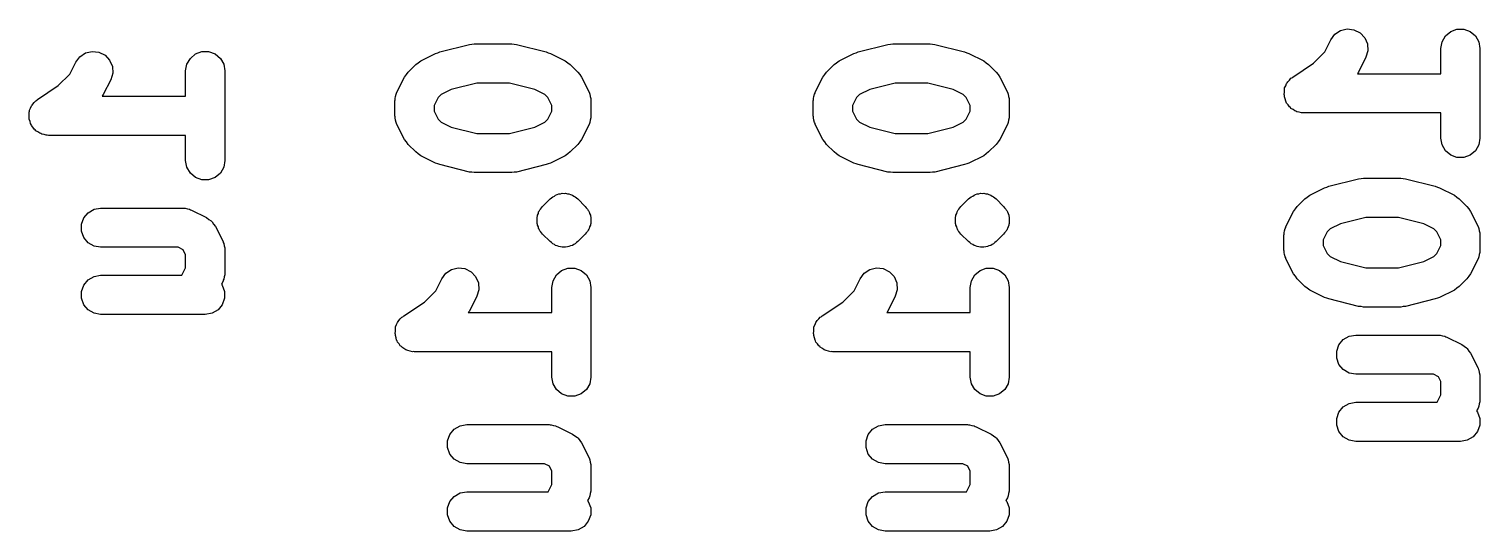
# Model space of a CAD drawing. Extents: x 100 to 214, y -112 to -50.
# Drawn here: x 108.6 to 114.15, y -95.12 to -93.2 of the extents above; entities that cross this region are included whole.
import ezdxf

# ---------------------------------------------------------------- set-up
doc = ezdxf.new("R2010")
doc.units = 0
doc.header["$MEASUREMENT"] = 0
doc.layers.add('BLACK', color=7, linetype='CONTINUOUS')

msp = doc.modelspace()

# ---------------------------------------------------------------- linework, layer by layer
at = {"layer": 'Black'}
for p, q in [((113.576, -93.2379), (113.591, -93.217)), ((113.591, -93.217), (113.613, -93.2026)), ((113.613, -93.2026), (113.638, -93.1966)), ((113.638, -93.1966), (113.664, -93.1995)), ((113.664, -93.1995), (113.688, -93.2112)), ((113.688, -93.2112), (113.705, -93.2301)), ((114.001, -93.2458), (114.014, -93.2232)), ((114.014, -93.2232), (114.034, -93.2065)), ((114.034, -93.2065), (114.058, -93.1976)), ((114.058, -93.1976), (114.084, -93.1976)), ((114.084, -93.1976), (114.109, -93.2065)), ((114.109, -93.2065), (114.129, -93.2232)), ((114.129, -93.2232), (114.142, -93.2458)), ((110.168, -93.2844), (110.282, -93.2558)), ((110.282, -93.2558), (110.291, -93.2552)), ((110.291, -93.2552), (110.3, -93.2536)), ((110.3, -93.2536), (110.443, -93.2536)), ((110.443, -93.2536), (110.452, -93.2552)), ((110.452, -93.2552), (110.461, -93.2558)), ((110.461, -93.2558), (110.575, -93.2844)), ((111.768, -93.2844), (111.882, -93.2558)), ((111.882, -93.2558), (111.891, -93.2552)), ((111.891, -93.2552), (111.9, -93.2536)), ((111.9, -93.2536), (112.043, -93.2536)), ((112.043, -93.2536), (112.052, -93.2552)), ((112.052, -93.2552), (112.061, -93.2558)), ((112.061, -93.2558), (112.175, -93.2844)), ((113.553, -93.2841), (113.576, -93.2379)), ((113.705, -93.2301), (113.716, -93.254)), ((113.716, -93.254), (113.717, -93.28)), ((113.996, -93.2714), (114.001, -93.2458)), ((113.996, -93.3679), (113.996, -93.2714)), ((114.142, -93.2458), (114.146, -93.2714)), ((114.146, -93.2714), (114.146, -93.6143)), ((108.753, -93.3699), (108.776, -93.3236)), ((108.776, -93.3236), (108.791, -93.3027)), ((108.791, -93.3027), (108.813, -93.2883)), ((108.813, -93.2883), (108.838, -93.2823)), ((108.838, -93.2823), (108.864, -93.2853)), ((108.864, -93.2853), (108.888, -93.2969)), ((108.888, -93.2969), (108.905, -93.3158)), ((108.905, -93.3158), (108.916, -93.3397)), ((109.196, -93.3571), (109.201, -93.3315)), ((109.201, -93.3315), (109.214, -93.3089)), ((109.214, -93.3089), (109.234, -93.2922)), ((109.234, -93.2922), (109.258, -93.2833)), ((109.258, -93.2833), (109.284, -93.2833)), ((109.284, -93.2833), (109.309, -93.2922)), ((109.309, -93.2922), (109.329, -93.3089)), ((109.329, -93.3089), (109.342, -93.3315)), ((109.342, -93.3315), (109.346, -93.3571)), ((110.047, -93.3613), (110.076, -93.3327)), ((110.076, -93.3327), (110.085, -93.3258)), ((110.085, -93.3258), (110.095, -93.3186)), ((110.095, -93.3186), (110.152, -93.2901)), ((110.152, -93.2901), (110.16, -93.2877)), ((110.16, -93.2877), (110.168, -93.2844)), ((110.575, -93.2844), (110.583, -93.2877)), ((110.583, -93.2877), (110.591, -93.2901)), ((110.591, -93.2901), (110.648, -93.3186)), ((110.648, -93.3186), (110.657, -93.3258)), ((110.657, -93.3258), (110.667, -93.3327)), ((110.667, -93.3327), (110.696, -93.3613)), ((111.647, -93.3613), (111.676, -93.3327)), ((111.676, -93.3327), (111.685, -93.3258)), ((111.685, -93.3258), (111.695, -93.3186)), ((111.695, -93.3186), (111.752, -93.2901)), ((111.752, -93.2901), (111.76, -93.2877)), ((111.76, -93.2877), (111.768, -93.2844)), ((112.175, -93.2844), (112.183, -93.2877)), ((112.183, -93.2877), (112.191, -93.2901)), ((112.191, -93.2901), (112.248, -93.3186)), ((112.248, -93.3186), (112.257, -93.3258)), ((112.257, -93.3258), (112.267, -93.3327)), ((112.267, -93.3327), (112.296, -93.3613)), ((113.43, -93.3805), (113.509, -93.3274)), ((113.509, -93.3274), (113.553, -93.2841)), ((113.71, -93.305), (113.681, -93.3621)), ((113.717, -93.28), (113.71, -93.305)), ((108.709, -93.4131), (108.753, -93.3699)), ((108.917, -93.3657), (108.91, -93.3907)), ((108.916, -93.3397), (108.917, -93.3657)), ((109.196, -93.4536), (109.196, -93.3571)), ((109.346, -93.3571), (109.346, -93.7)), ((110.004, -93.4379), (110.033, -93.3807)), ((110.033, -93.3807), (110.04, -93.3711)), ((110.04, -93.3711), (110.047, -93.3613)), ((110.696, -93.3613), (110.703, -93.3711)), ((110.703, -93.3711), (110.71, -93.3807)), ((110.71, -93.3807), (110.739, -93.4379)), ((111.604, -93.4379), (111.633, -93.3807)), ((111.633, -93.3807), (111.64, -93.3711)), ((111.64, -93.3711), (111.647, -93.3613)), ((112.296, -93.3613), (112.303, -93.3711)), ((112.303, -93.3711), (112.31, -93.3807)), ((112.31, -93.3807), (112.339, -93.4379)), ((113.417, -93.3923), (113.423, -93.3854)), ((113.423, -93.3854), (113.427, -93.3833)), ((113.427, -93.3833), (113.43, -93.3805)), ((113.681, -93.3621), (113.677, -93.3679)), ((113.677, -93.3679), (113.996, -93.3679)), ((108.63, -93.4662), (108.709, -93.4131)), ((108.91, -93.3907), (108.881, -93.4478)), ((110.001, -93.4458), (110.003, -93.442)), ((110.003, -93.442), (110.004, -93.4379)), ((110.212, -93.4279), (110.173, -93.4474)), ((110.309, -93.4036), (110.212, -93.4279)), ((110.434, -93.4036), (110.309, -93.4036)), ((110.531, -93.4279), (110.434, -93.4036)), ((110.57, -93.4474), (110.531, -93.4279)), ((110.739, -93.4379), (110.74, -93.442)), ((110.74, -93.442), (110.742, -93.4458)), ((111.601, -93.4458), (111.603, -93.442)), ((111.603, -93.442), (111.604, -93.4379)), ((111.812, -93.4279), (111.773, -93.4474)), ((111.909, -93.4036), (111.812, -93.4279)), ((112.034, -93.4036), (111.909, -93.4036)), ((112.131, -93.4279), (112.034, -93.4036)), ((112.17, -93.4474), (112.131, -93.4279)), ((112.339, -93.4379), (112.34, -93.442)), ((112.34, -93.442), (112.342, -93.4458)), ((113.397, -93.4477), (113.398, -93.4388)), ((113.398, -93.4298), (113.399, -93.4259)), ((113.398, -93.4388), (113.398, -93.4298)), ((113.399, -93.4218), (113.403, -93.4138)), ((113.399, -93.4259), (113.399, -93.4218)), ((113.403, -93.4138), (113.406, -93.4054)), ((113.406, -93.4054), (113.409, -93.4022)), ((113.409, -93.4022), (113.411, -93.3984)), ((113.411, -93.3984), (113.417, -93.3923)), ((108.599, -93.5075), (108.603, -93.4995)), ((108.603, -93.4995), (108.606, -93.4911)), ((108.606, -93.4911), (108.609, -93.4879)), ((108.609, -93.4879), (108.611, -93.4842)), ((108.611, -93.4842), (108.617, -93.478)), ((108.617, -93.478), (108.623, -93.4711)), ((108.623, -93.4711), (108.627, -93.469)), ((108.627, -93.469), (108.63, -93.4662)), ((108.881, -93.4478), (108.877, -93.4536)), ((108.877, -93.4536), (109.196, -93.4536)), ((109.996, -93.4714), (109.997, -93.4672)), ((109.996, -93.5286), (109.996, -93.4714)), ((109.997, -93.4629), (109.999, -93.4544)), ((109.997, -93.4672), (109.997, -93.4629)), ((109.999, -93.4544), (110.001, -93.4458)), ((110.162, -93.4587), (110.146, -93.4891)), ((110.146, -93.4891), (110.146, -93.5109)), ((110.173, -93.4474), (110.162, -93.4587)), ((110.581, -93.4587), (110.57, -93.4474)), ((110.596, -93.4891), (110.581, -93.4587)), ((110.596, -93.5109), (110.596, -93.4891)), ((110.742, -93.4458), (110.743, -93.4544)), ((110.743, -93.4544), (110.746, -93.4629)), ((110.746, -93.4629), (110.746, -93.4672)), ((110.746, -93.4672), (110.746, -93.4714)), ((110.746, -93.4714), (110.746, -93.5286)), ((111.596, -93.4714), (111.597, -93.4672)), ((111.596, -93.5286), (111.596, -93.4714)), ((111.597, -93.4629), (111.599, -93.4544)), ((111.597, -93.4672), (111.597, -93.4629)), ((111.599, -93.4544), (111.601, -93.4458)), ((111.762, -93.4587), (111.746, -93.4891)), ((111.746, -93.4891), (111.746, -93.5109)), ((111.773, -93.4474), (111.762, -93.4587)), ((112.181, -93.4587), (112.17, -93.4474)), ((112.196, -93.4891), (112.181, -93.4587)), ((112.196, -93.5109), (112.196, -93.4891)), ((112.342, -93.4458), (112.343, -93.4544)), ((112.343, -93.4544), (112.346, -93.4629)), ((112.346, -93.4629), (112.346, -93.4672)), ((112.346, -93.4672), (112.346, -93.4714)), ((112.346, -93.4714), (112.346, -93.5286)), ((113.398, -93.4517), (113.397, -93.4477)), ((113.398, -93.4559), (113.398, -93.4517)), ((113.401, -93.4643), (113.398, -93.4559)), ((113.403, -93.473), (113.401, -93.4643)), ((113.405, -93.4764), (113.403, -93.473)), ((113.406, -93.4804), (113.405, -93.4764)), ((113.412, -93.4872), (113.406, -93.4804)), ((113.417, -93.4947), (113.412, -93.4872)), ((113.421, -93.4971), (113.417, -93.4947)), ((113.423, -93.5003), (113.421, -93.4971)), ((113.431, -93.5048), (113.423, -93.5003)), ((108.597, -93.5334), (108.598, -93.5245)), ((108.598, -93.5374), (108.597, -93.5334)), ((108.598, -93.5155), (108.599, -93.5116)), ((108.598, -93.5245), (108.598, -93.5155)), ((108.598, -93.5416), (108.598, -93.5374)), ((108.601, -93.55), (108.598, -93.5416)), ((108.599, -93.5116), (108.599, -93.5075)), ((108.603, -93.5587), (108.601, -93.55)), ((109.997, -93.5328), (109.996, -93.5286)), ((109.997, -93.5371), (109.997, -93.5328)), ((109.999, -93.5456), (109.997, -93.5371)), ((110.001, -93.5542), (109.999, -93.5456)), ((110.003, -93.558), (110.001, -93.5542)), ((110.146, -93.5109), (110.162, -93.5413)), ((110.162, -93.5413), (110.173, -93.5526)), ((110.173, -93.5526), (110.212, -93.5721)), ((110.531, -93.5721), (110.57, -93.5526)), ((110.57, -93.5526), (110.581, -93.5413)), ((110.581, -93.5413), (110.596, -93.5109)), ((110.742, -93.5542), (110.74, -93.558)), ((110.743, -93.5456), (110.742, -93.5542)), ((110.746, -93.5371), (110.743, -93.5456)), ((110.746, -93.5286), (110.746, -93.5328)), ((110.746, -93.5328), (110.746, -93.5371)), ((111.597, -93.5328), (111.596, -93.5286)), ((111.597, -93.5371), (111.597, -93.5328)), ((111.599, -93.5456), (111.597, -93.5371)), ((111.601, -93.5542), (111.599, -93.5456)), ((111.603, -93.558), (111.601, -93.5542)), ((111.746, -93.5109), (111.762, -93.5413)), ((111.762, -93.5413), (111.773, -93.5526)), ((111.773, -93.5526), (111.812, -93.5721)), ((112.131, -93.5721), (112.17, -93.5526)), ((112.17, -93.5526), (112.181, -93.5413)), ((112.181, -93.5413), (112.196, -93.5109)), ((112.342, -93.5542), (112.34, -93.558)), ((112.343, -93.5456), (112.342, -93.5542)), ((112.346, -93.5371), (112.343, -93.5456)), ((112.346, -93.5286), (112.346, -93.5328)), ((112.346, -93.5328), (112.346, -93.5371)), ((113.438, -93.5101), (113.431, -93.5048)), ((113.442, -93.5113), (113.438, -93.5101)), ((113.446, -93.5133), (113.442, -93.5113)), ((113.455, -93.5149), (113.446, -93.5133)), ((113.463, -93.5174), (113.455, -93.5149)), ((113.467, -93.5171), (113.463, -93.5174)), ((113.471, -93.5179), (113.467, -93.5171)), ((113.996, -93.5179), (113.471, -93.5179)), ((113.996, -93.6143), (113.996, -93.5179)), ((108.605, -93.5622), (108.603, -93.5587)), ((108.606, -93.5661), (108.605, -93.5622)), ((108.612, -93.5729), (108.606, -93.5661)), ((108.617, -93.5804), (108.612, -93.5729)), ((108.621, -93.5828), (108.617, -93.5804)), ((108.623, -93.586), (108.621, -93.5828)), ((108.631, -93.5905), (108.623, -93.586)), ((108.638, -93.5958), (108.631, -93.5905)), ((108.642, -93.597), (108.638, -93.5958)), ((108.646, -93.599), (108.642, -93.597)), ((108.655, -93.6006), (108.646, -93.599)), ((108.663, -93.6031), (108.655, -93.6006)), ((108.667, -93.6028), (108.663, -93.6031)), ((108.671, -93.6036), (108.667, -93.6028)), ((109.196, -93.6036), (108.671, -93.6036)), ((109.196, -93.7), (109.196, -93.6036)), ((110.004, -93.5621), (110.003, -93.558)), ((110.033, -93.6193), (110.004, -93.5621)), ((110.212, -93.5721), (110.309, -93.5964)), ((110.309, -93.5964), (110.434, -93.5964)), ((110.434, -93.5964), (110.531, -93.5721)), ((110.739, -93.5621), (110.71, -93.6193)), ((110.74, -93.558), (110.739, -93.5621)), ((111.604, -93.5621), (111.603, -93.558)), ((111.633, -93.6193), (111.604, -93.5621)), ((111.812, -93.5721), (111.909, -93.5964)), ((111.909, -93.5964), (112.034, -93.5964)), ((112.034, -93.5964), (112.131, -93.5721)), ((112.339, -93.5621), (112.31, -93.6193)), ((112.34, -93.558), (112.339, -93.5621)), ((110.04, -93.6289), (110.033, -93.6193)), ((110.047, -93.6387), (110.04, -93.6289)), ((110.076, -93.6673), (110.047, -93.6387)), ((110.696, -93.6387), (110.667, -93.6673)), ((110.703, -93.6289), (110.696, -93.6387)), ((110.71, -93.6193), (110.703, -93.6289)), ((111.64, -93.6289), (111.633, -93.6193)), ((111.647, -93.6387), (111.64, -93.6289)), ((111.676, -93.6673), (111.647, -93.6387)), ((112.296, -93.6387), (112.267, -93.6673)), ((112.303, -93.6289), (112.296, -93.6387)), ((112.31, -93.6193), (112.303, -93.6289)), ((114.001, -93.6399), (113.996, -93.6143)), ((114.014, -93.6625), (114.001, -93.6399)), ((114.034, -93.6792), (114.014, -93.6625)), ((114.129, -93.6625), (114.109, -93.6792)), ((114.142, -93.6399), (114.129, -93.6625)), ((114.146, -93.6143), (114.142, -93.6399)), ((109.201, -93.7257), (109.196, -93.7)), ((109.346, -93.7), (109.342, -93.7257)), ((110.085, -93.6742), (110.076, -93.6673)), ((110.095, -93.6814), (110.085, -93.6742)), ((110.152, -93.7099), (110.095, -93.6814)), ((110.16, -93.7123), (110.152, -93.7099)), ((110.168, -93.7156), (110.16, -93.7123)), ((110.282, -93.7442), (110.168, -93.7156)), ((110.575, -93.7156), (110.461, -93.7442)), ((110.583, -93.7123), (110.575, -93.7156)), ((110.591, -93.7099), (110.583, -93.7123)), ((110.648, -93.6814), (110.591, -93.7099)), ((110.657, -93.6742), (110.648, -93.6814)), ((110.667, -93.6673), (110.657, -93.6742)), ((111.685, -93.6742), (111.676, -93.6673)), ((111.695, -93.6814), (111.685, -93.6742)), ((111.752, -93.7099), (111.695, -93.6814)), ((111.76, -93.7123), (111.752, -93.7099)), ((111.768, -93.7156), (111.76, -93.7123)), ((111.882, -93.7442), (111.768, -93.7156)), ((112.175, -93.7156), (112.061, -93.7442)), ((112.183, -93.7123), (112.175, -93.7156)), ((112.191, -93.7099), (112.183, -93.7123)), ((112.248, -93.6814), (112.191, -93.7099)), ((112.257, -93.6742), (112.248, -93.6814)), ((112.267, -93.6673), (112.257, -93.6742)), ((114.058, -93.6881), (114.034, -93.6792)), ((114.084, -93.6881), (114.058, -93.6881)), ((114.109, -93.6792), (114.084, -93.6881)), ((109.214, -93.7482), (109.201, -93.7257)), ((109.234, -93.765), (109.214, -93.7482)), ((109.258, -93.7739), (109.234, -93.765)), ((109.284, -93.7739), (109.258, -93.7739)), ((109.309, -93.765), (109.284, -93.7739)), ((109.329, -93.7482), (109.309, -93.765)), ((109.342, -93.7257), (109.329, -93.7482)), ((110.291, -93.7448), (110.282, -93.7442)), ((110.3, -93.7464), (110.291, -93.7448)), ((110.443, -93.7464), (110.3, -93.7464)), ((110.452, -93.7448), (110.443, -93.7464)), ((110.461, -93.7442), (110.452, -93.7448)), ((111.891, -93.7448), (111.882, -93.7442)), ((111.9, -93.7464), (111.891, -93.7448)), ((112.043, -93.7464), (111.9, -93.7464)), ((112.052, -93.7448), (112.043, -93.7464)), ((112.061, -93.7442), (112.052, -93.7448)), ((113.568, -93.7987), (113.682, -93.7701)), ((113.682, -93.7701), (113.691, -93.7694)), ((113.691, -93.7694), (113.7, -93.7679)), ((113.7, -93.7679), (113.843, -93.7679)), ((113.843, -93.7679), (113.852, -93.7694)), ((113.852, -93.7694), (113.861, -93.7701)), ((113.861, -93.7701), (113.975, -93.7987)), ((110.606, -93.8358), (110.611, -93.832)), ((110.611, -93.832), (110.617, -93.8303)), ((110.617, -93.8303), (110.623, -93.8276)), ((110.623, -93.8276), (110.63, -93.827)), ((110.63, -93.827), (110.636, -93.8253)), ((110.636, -93.8253), (110.643, -93.8259)), ((110.643, -93.8259), (110.649, -93.8253)), ((110.649, -93.8253), (110.656, -93.827)), ((110.656, -93.827), (110.662, -93.8276)), ((110.662, -93.8276), (110.668, -93.8303)), ((110.668, -93.8303), (110.675, -93.832)), ((110.675, -93.832), (110.68, -93.8358)), ((112.206, -93.8358), (112.211, -93.832)), ((112.211, -93.832), (112.217, -93.8303)), ((112.217, -93.8303), (112.223, -93.8276)), ((112.223, -93.8276), (112.23, -93.827)), ((112.23, -93.827), (112.236, -93.8253)), ((112.236, -93.8253), (112.243, -93.8259)), ((112.243, -93.8259), (112.249, -93.8253)), ((112.249, -93.8253), (112.256, -93.827)), ((112.256, -93.827), (112.262, -93.8276)), ((112.262, -93.8276), (112.268, -93.8303)), ((112.268, -93.8303), (112.275, -93.832)), ((112.275, -93.832), (112.28, -93.8358)), ((113.485, -93.8401), (113.495, -93.8329)), ((113.495, -93.8329), (113.552, -93.8043)), ((113.552, -93.8043), (113.56, -93.802)), ((113.56, -93.802), (113.568, -93.7987)), ((113.975, -93.7987), (113.983, -93.802)), ((113.983, -93.802), (113.991, -93.8043)), ((113.991, -93.8043), (114.048, -93.8329)), ((114.048, -93.8329), (114.057, -93.8401)), ((108.823, -93.8997), (108.846, -93.8867)), ((108.846, -93.8867), (108.871, -93.8821)), ((108.871, -93.8821), (109.186, -93.8821)), ((109.186, -93.8821), (109.19, -93.8829)), ((109.19, -93.8829), (109.194, -93.8826)), ((109.194, -93.8826), (109.203, -93.8851)), ((109.203, -93.8851), (109.211, -93.8867)), ((109.211, -93.8867), (109.215, -93.8888)), ((109.215, -93.8888), (109.219, -93.8901)), ((110.549, -93.8911), (110.551, -93.8885)), ((110.551, -93.8885), (110.553, -93.8856)), ((110.553, -93.8856), (110.557, -93.8809)), ((110.557, -93.8809), (110.561, -93.8755)), ((110.561, -93.8755), (110.59, -93.847)), ((110.59, -93.847), (110.595, -93.8432)), ((110.595, -93.8432), (110.6, -93.8386)), ((110.6, -93.8386), (110.606, -93.8358)), ((110.68, -93.8358), (110.686, -93.8386)), ((110.686, -93.8386), (110.691, -93.8432)), ((110.691, -93.8432), (110.696, -93.847)), ((110.696, -93.847), (110.724, -93.8755)), ((110.724, -93.8755), (110.728, -93.8809)), ((110.728, -93.8809), (110.733, -93.8856)), ((110.733, -93.8856), (110.734, -93.8885)), ((110.734, -93.8885), (110.736, -93.8911)), ((112.149, -93.8911), (112.151, -93.8885)), ((112.151, -93.8885), (112.153, -93.8856)), ((112.153, -93.8856), (112.157, -93.8809)), ((112.157, -93.8809), (112.161, -93.8755)), ((112.161, -93.8755), (112.19, -93.847)), ((112.19, -93.847), (112.195, -93.8432)), ((112.195, -93.8432), (112.2, -93.8386)), ((112.2, -93.8386), (112.206, -93.8358)), ((112.28, -93.8358), (112.286, -93.8386)), ((112.286, -93.8386), (112.291, -93.8432)), ((112.291, -93.8432), (112.296, -93.847)), ((112.296, -93.847), (112.324, -93.8755)), ((112.324, -93.8755), (112.328, -93.8809)), ((112.328, -93.8809), (112.333, -93.8856)), ((112.333, -93.8856), (112.334, -93.8885)), ((112.334, -93.8885), (112.336, -93.8911)), ((113.433, -93.895), (113.44, -93.8854)), ((113.44, -93.8854), (113.447, -93.8755)), ((113.447, -93.8755), (113.476, -93.847)), ((113.476, -93.847), (113.485, -93.8401)), ((114.057, -93.8401), (114.067, -93.847)), ((114.067, -93.847), (114.096, -93.8755)), ((114.096, -93.8755), (114.103, -93.8854)), ((114.103, -93.8854), (114.11, -93.895)), ((108.798, -93.9441), (108.806, -93.9196)), ((108.798, -93.9702), (108.798, -93.9441)), ((108.806, -93.9196), (108.823, -93.8997)), ((109.219, -93.8901), (109.276, -93.9186)), ((109.276, -93.9186), (109.285, -93.9252)), ((109.285, -93.9252), (109.294, -93.9313)), ((109.294, -93.9313), (109.296, -93.9329)), ((109.296, -93.9329), (109.297, -93.9342)), ((109.297, -93.9342), (109.303, -93.9433)), ((109.303, -93.9433), (109.31, -93.9522)), ((110.54, -93.9155), (110.542, -93.9124)), ((110.54, -93.9188), (110.54, -93.9155)), ((110.54, -93.922), (110.54, -93.9188)), ((110.54, -93.9286), (110.54, -93.922)), ((110.54, -93.9351), (110.54, -93.9286)), ((110.54, -93.9383), (110.54, -93.9351)), ((110.54, -93.9416), (110.54, -93.9383)), ((110.542, -93.9447), (110.54, -93.9416)), ((110.542, -93.9092), (110.545, -93.9032)), ((110.542, -93.9124), (110.542, -93.9092)), ((110.545, -93.9032), (110.546, -93.8969)), ((110.546, -93.8969), (110.548, -93.8942)), ((110.548, -93.8942), (110.549, -93.8911)), ((110.736, -93.8911), (110.738, -93.8942)), ((110.738, -93.8942), (110.739, -93.8969)), ((110.739, -93.8969), (110.741, -93.9032)), ((110.741, -93.9032), (110.744, -93.9092)), ((110.744, -93.9092), (110.744, -93.9124)), ((110.744, -93.9124), (110.745, -93.9155)), ((110.745, -93.9416), (110.744, -93.9447)), ((110.745, -93.9155), (110.745, -93.9188)), ((110.745, -93.9188), (110.746, -93.922)), ((110.746, -93.9351), (110.745, -93.9383)), ((110.745, -93.9383), (110.745, -93.9416)), ((110.746, -93.922), (110.746, -93.9286)), ((110.746, -93.9286), (110.746, -93.9351)), ((112.14, -93.9155), (112.142, -93.9124)), ((112.14, -93.9188), (112.14, -93.9155)), ((112.14, -93.922), (112.14, -93.9188)), ((112.14, -93.9286), (112.14, -93.922)), ((112.14, -93.9351), (112.14, -93.9286)), ((112.14, -93.9383), (112.14, -93.9351)), ((112.14, -93.9416), (112.14, -93.9383)), ((112.142, -93.9447), (112.14, -93.9416)), ((112.142, -93.9092), (112.145, -93.9032)), ((112.142, -93.9124), (112.142, -93.9092)), ((112.145, -93.9032), (112.146, -93.8969)), ((112.146, -93.8969), (112.148, -93.8942)), ((112.148, -93.8942), (112.149, -93.8911)), ((112.336, -93.8911), (112.338, -93.8942)), ((112.338, -93.8942), (112.339, -93.8969)), ((112.339, -93.8969), (112.341, -93.9032)), ((112.341, -93.9032), (112.344, -93.9092)), ((112.344, -93.9092), (112.344, -93.9124)), ((112.344, -93.9124), (112.345, -93.9155)), ((112.345, -93.9416), (112.344, -93.9447)), ((112.345, -93.9155), (112.345, -93.9188)), ((112.345, -93.9188), (112.346, -93.922)), ((112.346, -93.9351), (112.345, -93.9383)), ((112.345, -93.9383), (112.345, -93.9416)), ((112.346, -93.922), (112.346, -93.9286)), ((112.346, -93.9286), (112.346, -93.9351)), ((113.404, -93.9522), (113.433, -93.895)), ((113.612, -93.9422), (113.573, -93.9616)), ((113.709, -93.9179), (113.612, -93.9422)), ((113.834, -93.9179), (113.709, -93.9179)), ((113.931, -93.9422), (113.834, -93.9179)), ((113.97, -93.9616), (113.931, -93.9422)), ((114.11, -93.895), (114.139, -93.9522)), ((108.806, -93.9946), (108.798, -93.9702)), ((108.823, -94.0146), (108.806, -93.9946)), ((109.31, -93.9522), (109.339, -94.0093)), ((110.542, -93.948), (110.542, -93.9447)), ((110.545, -93.9539), (110.542, -93.948)), ((110.546, -93.9603), (110.545, -93.9539)), ((110.548, -93.963), (110.546, -93.9603)), ((110.549, -93.9661), (110.548, -93.963)), ((110.551, -93.9686), (110.549, -93.9661)), ((110.553, -93.9716), (110.551, -93.9686)), ((110.557, -93.9762), (110.553, -93.9716)), ((110.561, -93.9816), (110.557, -93.9762)), ((110.59, -94.0102), (110.561, -93.9816)), ((110.724, -93.9816), (110.696, -94.0102)), ((110.728, -93.9762), (110.724, -93.9816)), ((110.733, -93.9716), (110.728, -93.9762)), ((110.734, -93.9686), (110.733, -93.9716)), ((110.736, -93.9661), (110.734, -93.9686)), ((110.738, -93.963), (110.736, -93.9661)), ((110.739, -93.9603), (110.738, -93.963)), ((110.741, -93.9539), (110.739, -93.9603)), ((110.744, -93.948), (110.741, -93.9539)), ((110.744, -93.9447), (110.744, -93.948)), ((112.142, -93.948), (112.142, -93.9447)), ((112.145, -93.9539), (112.142, -93.948)), ((112.146, -93.9603), (112.145, -93.9539)), ((112.148, -93.963), (112.146, -93.9603)), ((112.149, -93.9661), (112.148, -93.963)), ((112.151, -93.9686), (112.149, -93.9661)), ((112.153, -93.9716), (112.151, -93.9686)), ((112.157, -93.9762), (112.153, -93.9716)), ((112.161, -93.9816), (112.157, -93.9762)), ((112.19, -94.0102), (112.161, -93.9816)), ((112.324, -93.9816), (112.296, -94.0102)), ((112.328, -93.9762), (112.324, -93.9816)), ((112.333, -93.9716), (112.328, -93.9762)), ((112.334, -93.9686), (112.333, -93.9716)), ((112.336, -93.9661), (112.334, -93.9686)), ((112.338, -93.963), (112.336, -93.9661)), ((112.339, -93.9603), (112.338, -93.963)), ((112.341, -93.9539), (112.339, -93.9603)), ((112.344, -93.948), (112.341, -93.9539)), ((112.344, -93.9447), (112.344, -93.948)), ((113.396, -93.9857), (113.397, -93.9815)), ((113.396, -94.0429), (113.396, -93.9857)), ((113.397, -93.9771), (113.399, -93.9687)), ((113.397, -93.9815), (113.397, -93.9771)), ((113.399, -93.9687), (113.401, -93.9601)), ((113.401, -93.9601), (113.403, -93.9563)), ((113.403, -93.9563), (113.404, -93.9522)), ((113.562, -93.973), (113.546, -94.0034)), ((113.573, -93.9616), (113.562, -93.973)), ((113.981, -93.973), (113.97, -93.9616)), ((113.996, -94.0034), (113.981, -93.973)), ((114.139, -93.9522), (114.14, -93.9563)), ((114.14, -93.9563), (114.142, -93.9601)), ((114.142, -93.9601), (114.143, -93.9687)), ((114.143, -93.9687), (114.146, -93.9771)), ((114.146, -93.9771), (114.146, -93.9815)), ((114.146, -93.9815), (114.146, -93.9857)), ((114.146, -93.9857), (114.146, -94.0429)), ((108.846, -94.0276), (108.823, -94.0146)), ((108.871, -94.0321), (108.846, -94.0276)), ((109.168, -94.0321), (108.871, -94.0321)), ((109.187, -94.0416), (109.168, -94.0321)), ((109.196, -94.0606), (109.187, -94.0416)), ((109.339, -94.0093), (109.34, -94.0135)), ((109.34, -94.0135), (109.342, -94.0172)), ((109.342, -94.0172), (109.343, -94.0259)), ((109.343, -94.0259), (109.346, -94.0343)), ((109.346, -94.0343), (109.346, -94.0386)), ((109.346, -94.0386), (109.346, -94.0429)), ((109.346, -94.0429), (109.346, -94.1286)), ((110.595, -94.0139), (110.59, -94.0102)), ((110.6, -94.0186), (110.595, -94.0139)), ((110.606, -94.0214), (110.6, -94.0186)), ((110.611, -94.0251), (110.606, -94.0214)), ((110.617, -94.0268), (110.611, -94.0251)), ((110.623, -94.0296), (110.617, -94.0268)), ((110.63, -94.0302), (110.623, -94.0296)), ((110.636, -94.0319), (110.63, -94.0302)), ((110.643, -94.0313), (110.636, -94.0319)), ((110.649, -94.0319), (110.643, -94.0313)), ((110.656, -94.0302), (110.649, -94.0319)), ((110.662, -94.0296), (110.656, -94.0302)), ((110.668, -94.0268), (110.662, -94.0296)), ((110.675, -94.0251), (110.668, -94.0268)), ((110.68, -94.0214), (110.675, -94.0251)), ((110.686, -94.0186), (110.68, -94.0214)), ((110.691, -94.0139), (110.686, -94.0186)), ((110.696, -94.0102), (110.691, -94.0139)), ((112.195, -94.0139), (112.19, -94.0102)), ((112.2, -94.0186), (112.195, -94.0139)), ((112.206, -94.0214), (112.2, -94.0186)), ((112.211, -94.0251), (112.206, -94.0214)), ((112.217, -94.0268), (112.211, -94.0251)), ((112.223, -94.0296), (112.217, -94.0268)), ((112.23, -94.0302), (112.223, -94.0296)), ((112.236, -94.0319), (112.23, -94.0302)), ((112.243, -94.0313), (112.236, -94.0319)), ((112.249, -94.0319), (112.243, -94.0313)), ((112.256, -94.0302), (112.249, -94.0319)), ((112.262, -94.0296), (112.256, -94.0302)), ((112.268, -94.0268), (112.262, -94.0296)), ((112.275, -94.0251), (112.268, -94.0268)), ((112.28, -94.0214), (112.275, -94.0251)), ((112.286, -94.0186), (112.28, -94.0214)), ((112.291, -94.0139), (112.286, -94.0186)), ((112.296, -94.0102), (112.291, -94.0139)), ((113.397, -94.0471), (113.396, -94.0429)), ((113.397, -94.0514), (113.397, -94.0471)), ((113.399, -94.0599), (113.397, -94.0514)), ((113.546, -94.0034), (113.546, -94.0252)), ((113.546, -94.0252), (113.562, -94.0556)), ((113.981, -94.0556), (113.996, -94.0252)), ((113.996, -94.0252), (113.996, -94.0034)), ((114.146, -94.0514), (114.143, -94.0599)), ((114.146, -94.0429), (114.146, -94.0471)), ((114.146, -94.0471), (114.146, -94.0514)), ((109.182, -94.1393), (109.196, -94.1109)), ((109.196, -94.1109), (109.196, -94.0606)), ((110.213, -94.1169), (110.238, -94.1108)), ((110.238, -94.1108), (110.264, -94.1138)), ((111.813, -94.1169), (111.838, -94.1108)), ((111.838, -94.1108), (111.864, -94.1138)), ((113.401, -94.0685), (113.399, -94.0599)), ((113.403, -94.0723), (113.401, -94.0685)), ((113.404, -94.0764), (113.403, -94.0723)), ((113.433, -94.1335), (113.404, -94.0764)), ((113.562, -94.0556), (113.573, -94.0669)), ((113.573, -94.0669), (113.612, -94.0864)), ((113.612, -94.0864), (113.709, -94.1107)), ((113.709, -94.1107), (113.834, -94.1107)), ((113.834, -94.1107), (113.931, -94.0864)), ((113.931, -94.0864), (113.97, -94.0669)), ((113.97, -94.0669), (113.981, -94.0556)), ((114.139, -94.0764), (114.11, -94.1335)), ((114.14, -94.0723), (114.139, -94.0764)), ((114.142, -94.0685), (114.14, -94.0723)), ((114.143, -94.0599), (114.142, -94.0685)), ((108.806, -94.1768), (108.823, -94.1568)), ((108.823, -94.1568), (108.846, -94.1438)), ((108.846, -94.1438), (108.871, -94.1393)), ((108.871, -94.1393), (109.182, -94.1393)), ((109.339, -94.1621), (109.333, -94.1729)), ((109.34, -94.158), (109.339, -94.1621)), ((109.342, -94.1542), (109.34, -94.158)), ((109.343, -94.1456), (109.342, -94.1542)), ((109.346, -94.1371), (109.343, -94.1456)), ((109.346, -94.1286), (109.346, -94.1328)), ((109.346, -94.1328), (109.346, -94.1371)), ((110.153, -94.1984), (110.176, -94.1522)), ((110.176, -94.1522), (110.191, -94.1313)), ((110.191, -94.1313), (110.213, -94.1169)), ((110.264, -94.1138), (110.288, -94.1255)), ((110.288, -94.1255), (110.305, -94.1444)), ((110.305, -94.1444), (110.316, -94.1683)), ((110.596, -94.1857), (110.601, -94.1601)), ((110.601, -94.1601), (110.614, -94.1375)), ((110.614, -94.1375), (110.634, -94.1208)), ((110.634, -94.1208), (110.658, -94.1119)), ((110.658, -94.1119), (110.684, -94.1119)), ((110.684, -94.1119), (110.709, -94.1208)), ((110.709, -94.1208), (110.729, -94.1375)), ((110.729, -94.1375), (110.742, -94.1601)), ((110.742, -94.1601), (110.746, -94.1857)), ((111.753, -94.1984), (111.776, -94.1522)), ((111.776, -94.1522), (111.791, -94.1313)), ((111.791, -94.1313), (111.813, -94.1169)), ((111.864, -94.1138), (111.888, -94.1255)), ((111.888, -94.1255), (111.905, -94.1444)), ((111.905, -94.1444), (111.916, -94.1683)), ((112.196, -94.1857), (112.201, -94.1601)), ((112.201, -94.1601), (112.214, -94.1375)), ((112.214, -94.1375), (112.234, -94.1208)), ((112.234, -94.1208), (112.258, -94.1119)), ((112.258, -94.1119), (112.284, -94.1119)), ((112.284, -94.1119), (112.309, -94.1208)), ((112.309, -94.1208), (112.329, -94.1375)), ((112.329, -94.1375), (112.342, -94.1601)), ((112.342, -94.1601), (112.346, -94.1857)), ((113.44, -94.1432), (113.433, -94.1335)), ((113.447, -94.153), (113.44, -94.1432)), ((113.476, -94.1816), (113.447, -94.153)), ((114.096, -94.153), (114.067, -94.1816)), ((114.103, -94.1432), (114.096, -94.153)), ((114.11, -94.1335), (114.103, -94.1432)), ((108.798, -94.2013), (108.806, -94.1768)), ((108.798, -94.2273), (108.798, -94.2013)), ((109.333, -94.1729), (109.336, -94.1768)), ((109.336, -94.1768), (109.345, -94.2013)), ((109.345, -94.2013), (109.345, -94.2273)), ((110.109, -94.2417), (110.153, -94.1984)), ((110.31, -94.2193), (110.281, -94.2764)), ((110.317, -94.1943), (110.31, -94.2193)), ((110.316, -94.1683), (110.317, -94.1943)), ((110.596, -94.2821), (110.596, -94.1857)), ((110.746, -94.1857), (110.746, -94.5286)), ((111.709, -94.2417), (111.753, -94.1984)), ((111.91, -94.2193), (111.881, -94.2764)), ((111.917, -94.1943), (111.91, -94.2193)), ((111.916, -94.1683), (111.917, -94.1943)), ((112.196, -94.2821), (112.196, -94.1857)), ((112.346, -94.1857), (112.346, -94.5286)), ((113.485, -94.1885), (113.476, -94.1816)), ((113.495, -94.1957), (113.485, -94.1885)), ((113.552, -94.2242), (113.495, -94.1957)), ((114.048, -94.1957), (113.991, -94.2242)), ((114.057, -94.1885), (114.048, -94.1957)), ((114.067, -94.1816), (114.057, -94.1885)), ((108.806, -94.2518), (108.798, -94.2273)), ((108.823, -94.2717), (108.806, -94.2518)), ((108.846, -94.2848), (108.823, -94.2717)), ((109.32, -94.2717), (109.297, -94.2848)), ((109.336, -94.2518), (109.32, -94.2717)), ((109.345, -94.2273), (109.336, -94.2518)), ((110.03, -94.2947), (110.109, -94.2417)), ((110.281, -94.2764), (110.277, -94.2821)), ((111.63, -94.2947), (111.709, -94.2417)), ((111.881, -94.2764), (111.877, -94.2821)), ((113.56, -94.2266), (113.552, -94.2242)), ((113.568, -94.2299), (113.56, -94.2266)), ((113.682, -94.2585), (113.568, -94.2299)), ((113.691, -94.2591), (113.682, -94.2585)), ((113.7, -94.2607), (113.691, -94.2591)), ((113.843, -94.2607), (113.7, -94.2607)), ((113.852, -94.2591), (113.843, -94.2607)), ((113.861, -94.2585), (113.852, -94.2591)), ((113.975, -94.2299), (113.861, -94.2585)), ((113.983, -94.2266), (113.975, -94.2299)), ((113.991, -94.2242), (113.983, -94.2266)), ((108.871, -94.2893), (108.846, -94.2848)), ((109.271, -94.2893), (108.871, -94.2893)), ((109.297, -94.2848), (109.271, -94.2893)), ((109.999, -94.3361), (110.003, -94.3281)), ((110.003, -94.3281), (110.006, -94.3196)), ((110.006, -94.3196), (110.009, -94.3165)), ((110.009, -94.3165), (110.011, -94.3127)), ((110.011, -94.3127), (110.017, -94.3065)), ((110.017, -94.3065), (110.023, -94.2997)), ((110.023, -94.2997), (110.027, -94.2976)), ((110.027, -94.2976), (110.03, -94.2947)), ((110.277, -94.2821), (110.596, -94.2821)), ((111.599, -94.3361), (111.603, -94.3281)), ((111.603, -94.3281), (111.606, -94.3196)), ((111.606, -94.3196), (111.609, -94.3165)), ((111.609, -94.3165), (111.611, -94.3127)), ((111.611, -94.3127), (111.617, -94.3065)), ((111.617, -94.3065), (111.623, -94.2997)), ((111.623, -94.2997), (111.627, -94.2976)), ((111.627, -94.2976), (111.63, -94.2947)), ((111.877, -94.2821), (112.196, -94.2821)), ((109.997, -94.362), (109.998, -94.3531)), ((109.998, -94.366), (109.997, -94.362)), ((109.998, -94.3441), (109.999, -94.3402)), ((109.998, -94.3531), (109.998, -94.3441)), ((109.998, -94.3702), (109.998, -94.366)), ((110.001, -94.3786), (109.998, -94.3702)), ((109.999, -94.3402), (109.999, -94.3361)), ((110.003, -94.3873), (110.001, -94.3786)), ((110.005, -94.3907), (110.003, -94.3873)), ((111.597, -94.362), (111.598, -94.3531)), ((111.598, -94.366), (111.597, -94.362)), ((111.598, -94.3441), (111.599, -94.3402)), ((111.598, -94.3531), (111.598, -94.3441)), ((111.598, -94.3702), (111.598, -94.366)), ((111.601, -94.3786), (111.598, -94.3702)), ((111.599, -94.3402), (111.599, -94.3361)), ((111.603, -94.3873), (111.601, -94.3786)), ((111.605, -94.3907), (111.603, -94.3873)), ((113.606, -94.4054), (113.623, -94.3854)), ((113.623, -94.3854), (113.646, -94.3724)), ((113.646, -94.3724), (113.671, -94.3679)), ((113.671, -94.3679), (113.986, -94.3679)), ((113.986, -94.3679), (113.99, -94.3686)), ((113.99, -94.3686), (113.994, -94.3683)), ((113.994, -94.3683), (114.003, -94.3709)), ((114.003, -94.3709), (114.011, -94.3724)), ((114.011, -94.3724), (114.015, -94.3745)), ((114.015, -94.3745), (114.019, -94.3758)), ((114.019, -94.3758), (114.076, -94.4043)), ((110.006, -94.3946), (110.005, -94.3907)), ((110.012, -94.4015), (110.006, -94.3946)), ((110.017, -94.4089), (110.012, -94.4015)), ((110.021, -94.4114), (110.017, -94.4089)), ((110.023, -94.4146), (110.021, -94.4114)), ((110.031, -94.4191), (110.023, -94.4146)), ((110.038, -94.4244), (110.031, -94.4191)), ((110.042, -94.4255), (110.038, -94.4244)), ((110.046, -94.4276), (110.042, -94.4255)), ((110.055, -94.4292), (110.046, -94.4276)), ((110.063, -94.4317), (110.055, -94.4292)), ((110.067, -94.4314), (110.063, -94.4317)), ((110.071, -94.4321), (110.067, -94.4314)), ((110.596, -94.4321), (110.071, -94.4321)), ((110.596, -94.5286), (110.596, -94.4321)), ((111.606, -94.3946), (111.605, -94.3907)), ((111.612, -94.4015), (111.606, -94.3946)), ((111.617, -94.4089), (111.612, -94.4015)), ((111.621, -94.4114), (111.617, -94.4089)), ((111.623, -94.4146), (111.621, -94.4114)), ((111.631, -94.4191), (111.623, -94.4146)), ((111.638, -94.4244), (111.631, -94.4191)), ((111.642, -94.4255), (111.638, -94.4244)), ((111.646, -94.4276), (111.642, -94.4255)), ((111.655, -94.4292), (111.646, -94.4276)), ((111.663, -94.4317), (111.655, -94.4292)), ((111.667, -94.4314), (111.663, -94.4317)), ((111.671, -94.4321), (111.667, -94.4314)), ((112.196, -94.4321), (111.671, -94.4321)), ((112.196, -94.5286), (112.196, -94.4321)), ((113.598, -94.4298), (113.606, -94.4054)), ((113.598, -94.4559), (113.598, -94.4298)), ((114.076, -94.4043), (114.085, -94.4109)), ((114.085, -94.4109), (114.094, -94.417)), ((114.094, -94.417), (114.096, -94.4186)), ((114.096, -94.4186), (114.097, -94.4199)), ((114.097, -94.4199), (114.103, -94.429)), ((114.103, -94.429), (114.11, -94.4379)), ((114.11, -94.4379), (114.139, -94.495)), ((113.606, -94.4804), (113.598, -94.4559)), ((113.623, -94.5003), (113.606, -94.4804)), ((114.139, -94.495), (114.14, -94.4992)), ((114.14, -94.4992), (114.142, -94.5029)), ((110.601, -94.5542), (110.596, -94.5286)), ((110.614, -94.5768), (110.601, -94.5542)), ((110.742, -94.5542), (110.729, -94.5768)), ((110.746, -94.5286), (110.742, -94.5542)), ((112.201, -94.5542), (112.196, -94.5286)), ((112.214, -94.5768), (112.201, -94.5542)), ((112.342, -94.5542), (112.329, -94.5768)), ((112.346, -94.5286), (112.342, -94.5542)), ((113.646, -94.5133), (113.623, -94.5003)), ((113.671, -94.5179), (113.646, -94.5133)), ((113.968, -94.5179), (113.671, -94.5179)), ((113.987, -94.5273), (113.968, -94.5179)), ((113.996, -94.5463), (113.987, -94.5273)), ((113.996, -94.5966), (113.996, -94.5463)), ((114.142, -94.5029), (114.143, -94.5116)), ((114.143, -94.5116), (114.146, -94.52)), ((114.146, -94.52), (114.146, -94.5243)), ((114.146, -94.5243), (114.146, -94.5286)), ((114.146, -94.5286), (114.146, -94.6143)), ((110.634, -94.5935), (110.614, -94.5768)), ((110.658, -94.6024), (110.634, -94.5935)), ((110.684, -94.6024), (110.658, -94.6024)), ((110.709, -94.5935), (110.684, -94.6024)), ((110.729, -94.5768), (110.709, -94.5935)), ((112.234, -94.5935), (112.214, -94.5768)), ((112.258, -94.6024), (112.234, -94.5935)), ((112.284, -94.6024), (112.258, -94.6024)), ((112.309, -94.5935), (112.284, -94.6024)), ((112.329, -94.5768), (112.309, -94.5935)), ((113.982, -94.625), (113.996, -94.5966)), ((113.598, -94.687), (113.606, -94.6625)), ((113.606, -94.6625), (113.623, -94.6425)), ((113.623, -94.6425), (113.646, -94.6295)), ((113.646, -94.6295), (113.671, -94.625)), ((113.671, -94.625), (113.982, -94.625)), ((114.139, -94.6478), (114.133, -94.6586)), ((114.133, -94.6586), (114.136, -94.6625)), ((114.136, -94.6625), (114.145, -94.687)), ((114.14, -94.6437), (114.139, -94.6478)), ((114.142, -94.6399), (114.14, -94.6437)), ((114.143, -94.6313), (114.142, -94.6399)), ((114.146, -94.6229), (114.143, -94.6313)), ((114.146, -94.6143), (114.146, -94.6185)), ((114.146, -94.6185), (114.146, -94.6229)), ((110.223, -94.7283), (110.246, -94.7152)), ((110.246, -94.7152), (110.271, -94.7107)), ((110.271, -94.7107), (110.586, -94.7107)), ((110.586, -94.7107), (110.59, -94.7115)), ((110.59, -94.7115), (110.594, -94.7112)), ((110.594, -94.7112), (110.603, -94.7137)), ((110.603, -94.7137), (110.611, -94.7152)), ((110.611, -94.7152), (110.615, -94.7174)), ((110.615, -94.7174), (110.619, -94.7186)), ((110.619, -94.7186), (110.676, -94.7472)), ((111.823, -94.7283), (111.846, -94.7152)), ((111.846, -94.7152), (111.871, -94.7107)), ((111.871, -94.7107), (112.186, -94.7107)), ((112.186, -94.7107), (112.19, -94.7115)), ((112.19, -94.7115), (112.194, -94.7112)), ((112.194, -94.7112), (112.203, -94.7137)), ((112.203, -94.7137), (112.211, -94.7152)), ((112.211, -94.7152), (112.215, -94.7174)), ((112.215, -94.7174), (112.219, -94.7186)), ((112.219, -94.7186), (112.276, -94.7472)), ((113.598, -94.713), (113.598, -94.687)), ((113.606, -94.7375), (113.598, -94.713)), ((114.145, -94.713), (114.136, -94.7375)), ((114.145, -94.687), (114.145, -94.713)), ((110.198, -94.7727), (110.206, -94.7482)), ((110.198, -94.7987), (110.198, -94.7727)), ((110.206, -94.7482), (110.223, -94.7283)), ((110.676, -94.7472), (110.685, -94.7538)), ((110.685, -94.7538), (110.694, -94.7598)), ((110.694, -94.7598), (110.696, -94.7615)), ((110.696, -94.7615), (110.697, -94.7627)), ((110.697, -94.7627), (110.703, -94.7719)), ((110.703, -94.7719), (110.71, -94.7807)), ((111.798, -94.7727), (111.806, -94.7482)), ((111.798, -94.7987), (111.798, -94.7727)), ((111.806, -94.7482), (111.823, -94.7283)), ((112.276, -94.7472), (112.285, -94.7538)), ((112.285, -94.7538), (112.294, -94.7598)), ((112.294, -94.7598), (112.296, -94.7615)), ((112.296, -94.7615), (112.297, -94.7627)), ((112.297, -94.7627), (112.303, -94.7719)), ((112.303, -94.7719), (112.31, -94.7807)), ((113.623, -94.7575), (113.606, -94.7375)), ((113.646, -94.7705), (113.623, -94.7575)), ((113.671, -94.775), (113.646, -94.7705)), ((114.071, -94.775), (113.671, -94.775)), ((114.097, -94.7705), (114.071, -94.775)), ((114.12, -94.7575), (114.097, -94.7705)), ((114.136, -94.7375), (114.12, -94.7575)), ((110.206, -94.8232), (110.198, -94.7987)), ((110.223, -94.8432), (110.206, -94.8232)), ((110.71, -94.7807), (110.739, -94.8379)), ((111.806, -94.8232), (111.798, -94.7987)), ((111.823, -94.8432), (111.806, -94.8232)), ((112.31, -94.7807), (112.339, -94.8379)), ((110.246, -94.8562), (110.223, -94.8432)), ((110.271, -94.8607), (110.246, -94.8562)), ((110.568, -94.8607), (110.271, -94.8607)), ((110.587, -94.8702), (110.568, -94.8607)), ((110.596, -94.8891), (110.587, -94.8702)), ((110.739, -94.8379), (110.74, -94.842)), ((110.74, -94.842), (110.742, -94.8458)), ((110.742, -94.8458), (110.743, -94.8544)), ((110.743, -94.8544), (110.746, -94.8629)), ((110.746, -94.8629), (110.746, -94.8672)), ((110.746, -94.8672), (110.746, -94.8714)), ((110.746, -94.8714), (110.746, -94.9571)), ((111.846, -94.8562), (111.823, -94.8432)), ((111.871, -94.8607), (111.846, -94.8562)), ((112.168, -94.8607), (111.871, -94.8607)), ((112.187, -94.8702), (112.168, -94.8607)), ((112.196, -94.8891), (112.187, -94.8702)), ((112.339, -94.8379), (112.34, -94.842)), ((112.34, -94.842), (112.342, -94.8458)), ((112.342, -94.8458), (112.343, -94.8544)), ((112.343, -94.8544), (112.346, -94.8629)), ((112.346, -94.8629), (112.346, -94.8672)), ((112.346, -94.8672), (112.346, -94.8714)), ((112.346, -94.8714), (112.346, -94.9571)), ((110.582, -94.9679), (110.596, -94.9394)), ((110.596, -94.9394), (110.596, -94.8891)), ((112.182, -94.9679), (112.196, -94.9394)), ((112.196, -94.9394), (112.196, -94.8891)), ((110.206, -95.0054), (110.223, -94.9854)), ((110.223, -94.9854), (110.246, -94.9724)), ((110.246, -94.9724), (110.271, -94.9679)), ((110.271, -94.9679), (110.582, -94.9679)), ((110.739, -94.9907), (110.733, -95.0015)), ((110.74, -94.9865), (110.739, -94.9907)), ((110.742, -94.9828), (110.74, -94.9865)), ((110.743, -94.9741), (110.742, -94.9828)), ((110.746, -94.9657), (110.743, -94.9741)), ((110.746, -94.9571), (110.746, -94.9614)), ((110.746, -94.9614), (110.746, -94.9657)), ((111.806, -95.0054), (111.823, -94.9854)), ((111.823, -94.9854), (111.846, -94.9724)), ((111.846, -94.9724), (111.871, -94.9679)), ((111.871, -94.9679), (112.182, -94.9679)), ((112.339, -94.9907), (112.333, -95.0015)), ((112.34, -94.9865), (112.339, -94.9907)), ((112.342, -94.9828), (112.34, -94.9865)), ((112.343, -94.9741), (112.342, -94.9828)), ((112.346, -94.9657), (112.343, -94.9741)), ((112.346, -94.9571), (112.346, -94.9614)), ((112.346, -94.9614), (112.346, -94.9657)), ((110.198, -95.0298), (110.206, -95.0054)), ((110.198, -95.0559), (110.198, -95.0298)), ((110.733, -95.0015), (110.736, -95.0054)), ((110.736, -95.0054), (110.745, -95.0298)), ((110.745, -95.0298), (110.745, -95.0559)), ((111.798, -95.0298), (111.806, -95.0054)), ((111.798, -95.0559), (111.798, -95.0298)), ((112.333, -95.0015), (112.336, -95.0054)), ((112.336, -95.0054), (112.345, -95.0298)), ((112.345, -95.0298), (112.345, -95.0559)), ((110.206, -95.0804), (110.198, -95.0559)), ((110.223, -95.1003), (110.206, -95.0804)), ((110.246, -95.1133), (110.223, -95.1003)), ((110.72, -95.1003), (110.697, -95.1133)), ((110.736, -95.0804), (110.72, -95.1003)), ((110.745, -95.0559), (110.736, -95.0804)), ((111.806, -95.0804), (111.798, -95.0559)), ((111.823, -95.1003), (111.806, -95.0804)), ((111.846, -95.1133), (111.823, -95.1003)), ((112.32, -95.1003), (112.297, -95.1133)), ((112.336, -95.0804), (112.32, -95.1003)), ((112.345, -95.0559), (112.336, -95.0804)), ((110.271, -95.1179), (110.246, -95.1133)), ((110.671, -95.1179), (110.271, -95.1179)), ((110.697, -95.1133), (110.671, -95.1179)), ((111.871, -95.1179), (111.846, -95.1133)), ((112.271, -95.1179), (111.871, -95.1179)), ((112.297, -95.1133), (112.271, -95.1179))]:
    msp.add_line(p, q, dxfattribs=at)

doc.saveas('drawing.dxf')
